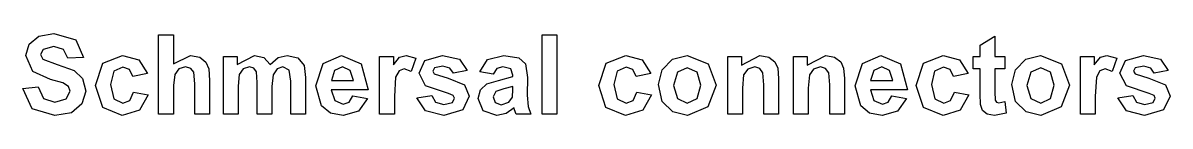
# Model space of a CAD drawing. Extents: x 22 to 299, y 7 to 289.
# Drawn here: x 269.96 to 299.09, y 125.03 to 127.12 of the extents above; entities that cross this region are included whole.
import ezdxf

# ---------------------------------------------------------------- set-up
doc = ezdxf.new("R2010")
doc.units = 0

msp = doc.modelspace()

# ---------------------------------------------------------------- linework, layer by layer
at = {"layer": 'Layer 1'}
for p, q in [((270.112972, 126.849045), (270.357587, 127.054373)), ((270.357587, 127.054373), (270.743892, 127.124653)), ((270.743892, 127.124653), (271.29862, 126.95791)), ((273.402183, 125.07), (273.402183, 127.090202)), ((273.402183, 127.090202), (273.777792, 127.090202)), ((273.777792, 127.090202), (273.777792, 126.34744)), ((283.140981, 125.07), (283.140981, 127.090202)), ((283.140981, 127.090202), (283.516592, 127.090202)), ((283.516592, 127.090202), (283.516592, 125.07)), ((294.264596, 126.824241), (294.641544, 127.050239)), ((294.641544, 127.050239), (294.641544, 126.533475)), ((270.02876, 126.561036), (270.112972, 126.849045)), ((270.739881, 126.787034), (270.469869, 126.713998)), ((270.989843, 126.718132), (270.739881, 126.787034)), ((271.29862, 126.95791), (271.495114, 126.512804)), ((294.264596, 126.533475), (294.264596, 126.824241)), ((270.209214, 126.154515), (270.02876, 126.561036)), ((270.469869, 126.713998), (270.407045, 126.588596)), ((270.407045, 126.588596), (270.465859, 126.465951)), ((270.465859, 126.465951), (270.82944, 126.330903)), ((271.099452, 126.49489), (270.989843, 126.718132)), ((271.495114, 126.512804), (271.099452, 126.49489)), ((271.984365, 126.363976), (272.486962, 126.566548)), ((272.486962, 126.566548), (272.898664, 126.450793)), ((272.898664, 126.450793), (273.119218, 126.100771)), ((273.777792, 126.34744), (274.212217, 126.566548)), ((274.212217, 126.566548), (274.446139, 126.516938)), ((274.446139, 126.516938), (274.602532, 126.390159)), ((275.048088, 125.07), (275.048089, 126.533475)), ((275.048089, 126.533475), (275.394293, 126.533475)), ((275.394293, 126.33366), (275.836739, 126.566548)), ((275.394293, 126.533475), (275.394293, 126.33366)), ((275.836739, 126.566548), (276.073334, 126.50867)), ((276.073334, 126.50867), (276.237747, 126.33366)), ((276.237747, 126.33366), (276.439588, 126.50867)), ((276.439588, 126.50867), (276.670836, 126.566548)), ((276.670836, 126.566548), (276.935501, 126.500402)), ((276.935501, 126.500402), (277.097241, 126.308855)), ((277.584696, 126.359842), (278.051202, 126.566548)), ((278.051202, 126.566548), (278.551126, 126.350196)), ((279.015878, 125.07), (279.015878, 126.533475)), ((279.015878, 126.533475), (279.364756, 126.533475)), ((279.364756, 126.533475), (279.364756, 126.325391)), ((279.364756, 126.325391), (279.525159, 126.519695)), ((279.525159, 126.519695), (279.688236, 126.566548)), ((279.688236, 126.566548), (279.935524, 126.493512)), ((279.935524, 126.493512), (279.819232, 126.155893)), ((280.016625, 126.117308), (280.162325, 126.437012)), ((280.162325, 126.437012), (280.614127, 126.566548)), ((280.614127, 126.566548), (281.047216, 126.468707)), ((281.047216, 126.468707), (281.242373, 126.179319)), ((281.558752, 126.150381), (281.756583, 126.464573)), ((281.756583, 126.464573), (282.173631, 126.566548)), ((282.173631, 126.566548), (282.547906, 126.504536)), ((282.547906, 126.504536), (282.720339, 126.348818)), ((284.765984, 126.363976), (285.268581, 126.566548)), ((285.268581, 126.566548), (285.680283, 126.450793)), ((285.680283, 126.450793), (285.900837, 126.100771)), ((286.190482, 126.195856), (286.451138, 126.471463)), ((286.451138, 126.471463), (286.829422, 126.566548)), ((286.829422, 126.566548), (287.357417, 126.350196)), ((287.855107, 125.07), (287.855107, 126.533475)), ((287.855107, 126.533475), (288.203984, 126.533475)), ((288.203984, 126.318501), (288.671827, 126.566548)), ((288.203984, 126.533475), (288.203984, 126.318501)), ((288.671827, 126.566548), (288.899065, 126.519695)), ((288.899065, 126.519695), (289.054121, 126.402561)), ((289.527749, 125.07), (289.527749, 126.533475)), ((289.527749, 126.533475), (289.876626, 126.533475)), ((289.876626, 126.318501), (290.344469, 126.566548)), ((289.876626, 126.533475), (289.876626, 126.318501)), ((290.344469, 126.566548), (290.571707, 126.519695)), ((290.571707, 126.519695), (290.726764, 126.402561)), ((291.277919, 126.359842), (291.744425, 126.566548)), ((291.744425, 126.566548), (292.244348, 126.350196)), ((292.828068, 126.363976), (293.330666, 126.566548)), ((293.330666, 126.566548), (293.742367, 126.450793)), ((293.742367, 126.450793), (293.962922, 126.100771)), ((294.092162, 126.224795), (294.092162, 126.533475)), ((294.092162, 126.533475), (294.264596, 126.533475)), ((294.641544, 126.533475), (294.898191, 126.533475)), ((294.898191, 126.533475), (294.898191, 126.224795)), ((295.164173, 126.195856), (295.424828, 126.471463)), ((295.424828, 126.471463), (295.803112, 126.566548)), ((295.803112, 126.566548), (296.331107, 126.350196)), ((296.815425, 125.07), (296.815425, 126.533475)), ((296.815425, 126.533475), (297.164302, 126.533475)), ((297.164302, 126.533475), (297.164302, 126.325391)), ((297.164302, 126.325391), (297.324706, 126.519695)), ((297.324706, 126.519695), (297.487782, 126.566548)), ((297.487782, 126.566548), (297.735071, 126.493512)), ((297.735071, 126.493512), (297.618778, 126.155893)), ((297.816171, 126.117308), (297.96187, 126.437012)), ((297.96187, 126.437012), (298.413673, 126.566548)), ((298.413673, 126.566548), (298.846762, 126.468707)), ((298.846762, 126.468707), (299.041919, 126.179319)), ((270.65567, 125.9547), (270.209214, 126.154515)), ((270.82944, 126.330903), (271.255845, 126.184832)), ((271.255845, 126.184832), (271.47239, 125.979504)), ((271.798565, 125.800359), (271.984365, 126.363976)), ((272.267744, 126.161405), (272.184869, 125.82792)), ((272.492309, 126.262002), (272.267744, 126.161405)), ((272.663406, 126.204124), (272.492309, 126.262002)), ((272.748954, 126.03187), (272.663406, 126.204124)), ((273.919484, 126.223417), (273.811212, 126.081479)), ((274.086571, 126.27027), (273.919484, 126.223417)), ((274.221577, 126.233063), (274.086571, 126.27027)), ((274.297769, 126.135222), (274.221577, 126.233063)), ((274.602532, 126.390159), (274.674713, 126.219283)), ((274.674713, 126.219283), (274.694765, 125.928517)), ((275.553358, 126.222038), (275.453106, 126.082857)), ((275.709752, 126.27027), (275.553358, 126.222038)), ((275.82337, 126.239953), (275.709752, 126.27027)), ((275.886195, 126.147625), (275.82337, 126.239953)), ((275.906247, 125.872017), (275.886195, 126.147625)), ((276.412854, 126.220661), (276.312602, 126.074589)), ((276.561227, 126.27027), (276.412854, 126.220661)), ((276.72163, 126.187588), (276.561227, 126.27027)), ((276.760394, 125.906468), (276.72163, 126.187588)), ((277.097241, 126.308855), (277.136006, 126.005687)), ((277.400232, 125.790713), (277.584696, 126.359842)), ((277.870751, 126.177941), (277.791885, 125.927139)), ((278.073928, 126.27027), (277.870751, 126.177941)), ((278.269085, 126.182076), (278.073928, 126.27027)), ((278.353297, 125.927139), (278.269085, 126.182076)), ((278.551126, 126.350196), (278.726233, 125.690116)), ((279.509119, 126.173807), (279.422233, 126.012577)), ((279.642788, 126.219283), (279.509119, 126.173807)), ((279.819232, 126.155893), (279.642788, 126.219283)), ((280.408276, 126.245465), (280.365502, 126.166917)), ((280.365502, 126.166917), (280.40293, 126.096637)), ((280.620811, 126.288184), (280.408276, 126.245465)), ((280.801264, 126.242709), (280.620811, 126.288184)), ((280.88815, 126.111796), (280.801264, 126.242709)), ((281.242373, 126.179319), (280.88815, 126.111796)), ((281.899609, 126.086991), (281.558752, 126.150381)), ((281.990505, 126.228929), (281.89961, 126.086991)), ((282.146898, 126.27027), (281.990505, 126.228929)), ((282.348739, 126.222039), (282.146898, 126.27027)), ((282.402206, 126.063564), (282.348739, 126.222039)), ((282.720339, 126.348818), (282.771133, 126.002931)), ((284.580183, 125.800359), (284.765984, 126.363976)), ((285.049363, 126.161405), (284.966488, 125.82792)), ((285.273928, 126.262002), (285.049363, 126.161405)), ((285.445024, 126.204124), (285.273928, 126.262002)), ((285.530573, 126.03187), (285.445024, 126.204124)), ((286.098251, 125.822408), (286.190482, 126.195856)), ((286.830759, 126.250977), (286.583471, 126.135222)), ((287.076711, 126.135222), (286.830759, 126.250977)), ((287.357417, 126.350196), (287.563268, 125.805872)), ((288.365723, 126.215148), (288.258788, 126.069077)), ((288.54083, 126.27027), (288.365723, 126.215148)), ((288.67049, 126.231685), (288.54083, 126.27027)), ((288.749355, 126.12282), (288.67049, 126.231685)), ((289.054121, 126.402561), (289.127639, 126.239953)), ((289.127639, 126.239953), (289.149028, 125.979504)), ((290.038366, 126.215148), (289.931431, 126.069077)), ((290.213473, 126.27027), (290.038366, 126.215148)), ((290.343133, 126.231685), (290.213473, 126.27027)), ((290.421997, 126.12282), (290.343133, 126.231685)), ((290.726764, 126.402561), (290.800282, 126.239953)), ((290.800282, 126.239953), (290.821671, 125.979504)), ((291.093455, 125.790713), (291.277919, 126.359842)), ((291.563973, 126.177941), (291.485108, 125.927139)), ((291.767151, 126.27027), (291.563973, 126.177941)), ((291.962308, 126.182076), (291.767151, 126.27027)), ((292.04652, 125.927139), (291.962308, 126.182076)), ((292.244348, 126.350196), (292.419455, 125.690116)), ((292.642268, 125.800359), (292.828068, 126.363976)), ((293.111448, 126.161405), (293.028572, 125.82792)), ((293.336012, 126.262002), (293.111448, 126.161405)), ((293.507109, 126.204124), (293.336012, 126.262002)), ((293.592658, 126.03187), (293.507109, 126.204124)), ((294.264599, 126.224795), (294.092162, 126.224795)), ((294.264599, 125.586764), (294.264599, 126.224795)), ((294.898191, 126.224795), (294.641545, 126.224795)), ((294.641545, 126.224795), (294.641545, 125.634995)), ((295.071941, 125.822408), (295.164173, 126.195856)), ((295.804449, 126.250977), (295.557161, 126.135222)), ((296.050401, 126.135222), (295.804449, 126.250977)), ((296.331107, 126.350196), (296.536957, 125.805872)), ((297.308665, 126.173807), (297.22178, 126.012577)), ((297.442334, 126.219283), (297.308665, 126.173807)), ((297.618778, 126.155893), (297.442334, 126.219283)), ((298.207822, 126.245465), (298.165048, 126.166917)), ((298.165048, 126.166917), (298.202475, 126.096637)), ((298.420356, 126.288184), (298.207822, 126.245465)), ((298.60081, 126.242709), (298.420356, 126.288184)), ((298.687695, 126.111796), (298.60081, 126.242709)), ((299.041919, 126.179319), (298.687695, 126.111796)), ((270.972466, 125.866505), (270.65567, 125.9547)), ((271.114156, 125.778311), (270.972466, 125.866505)), ((271.47239, 125.979504), (271.551255, 125.658422)), ((273.119218, 126.100771), (272.748954, 126.03187)), ((273.119218, 126.100771), (273.119218, 126.100771)), ((273.811212, 126.081479), (273.777794, 125.803115)), ((274.319154, 125.843079), (274.297769, 126.135222)), ((274.694765, 125.928517), (274.694765, 125.07)), ((275.453106, 126.082857), (275.423699, 125.781067)), ((275.906247, 125.07), (275.906247, 125.872017)), ((276.312602, 126.074589), (276.281857, 125.772799)), ((276.760394, 125.07), (276.760394, 125.906468)), ((277.136006, 126.005687), (277.136006, 125.07)), ((277.791885, 125.927139), (278.353297, 125.927139)), ((279.422233, 126.012577), (279.391489, 125.521996)), ((280.185048, 125.787957), (280.016625, 126.117308)), ((280.40293, 126.096637), (280.753143, 125.987772)), ((280.753143, 125.987772), (281.172865, 125.815518)), ((281.737869, 125.838944), (282.037289, 125.929895)), ((281.89961, 126.086991), (281.899609, 126.086991)), ((282.037289, 125.929895), (282.402206, 126.024979)), ((282.402206, 126.024979), (282.402206, 126.063564)), ((282.771133, 126.002931), (282.767122, 125.550935)), ((285.900837, 126.100771), (285.530573, 126.03187)), ((285.900837, 126.100771), (285.900837, 126.100771)), ((286.583471, 126.135222), (286.483219, 125.801737)), ((287.176963, 125.804494), (287.076711, 126.135222)), ((288.258788, 126.069077), (288.230717, 125.732836)), ((288.773414, 125.816896), (288.749355, 126.12282)), ((289.149028, 125.979504), (289.149025, 125.07)), ((289.931431, 126.069077), (289.90336, 125.732836)), ((290.446057, 125.816896), (290.421997, 126.12282)), ((290.821671, 125.979504), (290.821668, 125.07)), ((291.485108, 125.927139), (292.04652, 125.927139)), ((293.962922, 126.100771), (293.592658, 126.03187)), ((293.962922, 126.100771), (293.962922, 126.100771)), ((295.557161, 126.135222), (295.456909, 125.801737)), ((296.150653, 125.804494), (296.050401, 126.135222)), ((297.22178, 126.012577), (297.191036, 125.521996)), ((297.984594, 125.787957), (297.816171, 126.117308)), ((298.202475, 126.096637), (298.552689, 125.987772)), ((298.552689, 125.987772), (298.972411, 125.815518)), ((269.957915, 125.727323), (270.342883, 125.765908)), ((270.195847, 125.21056), (269.957915, 125.727323)), ((269.957915, 125.727323), (269.957915, 125.727323)), ((270.342883, 125.765908), (270.483236, 125.472387)), ((271.058015, 125.461362), (271.155593, 125.657044)), ((271.155593, 125.657044), (271.114156, 125.778311)), ((271.551255, 125.658422), (271.457686, 125.333205)), ((271.983028, 125.239499), (271.798565, 125.800359)), ((272.184869, 125.82792), (272.269081, 125.459984)), ((272.672763, 125.414509), (272.769004, 125.630861)), ((272.769004, 125.630861), (273.137932, 125.566093)), ((273.137932, 125.566093), (272.917378, 125.170597)), ((273.777794, 125.803115), (273.777794, 125.07)), ((274.319154, 125.07), (274.319154, 125.843079)), ((275.423699, 125.781067), (275.423699, 125.07)), ((276.281857, 125.772799), (276.281857, 125.07)), ((277.540585, 125.286352), (277.400232, 125.790713)), ((278.726233, 125.690116), (277.7852, 125.690116)), ((277.7852, 125.690116), (277.876095, 125.421399)), ((280.761164, 125.599166), (280.185048, 125.787957)), ((280.886813, 125.548179), (280.761164, 125.599166)), ((281.172865, 125.815518), (281.290494, 125.527508)), ((281.519988, 125.469631), (281.577466, 125.690116)), ((281.577466, 125.690116), (281.737869, 125.838944)), ((281.969117, 125.646019), (281.895599, 125.509594)), ((282.173631, 125.713543), (281.969117, 125.646019)), ((282.402206, 125.772799), (282.173631, 125.713543)), ((282.387502, 125.506838), (282.402206, 125.695629)), ((282.402206, 125.695629), (282.402206, 125.772799)), ((284.764647, 125.239499), (284.580183, 125.800359)), ((284.966488, 125.82792), (285.050699, 125.459984)), ((285.454381, 125.414509), (285.550623, 125.630861)), ((285.550623, 125.630861), (285.919551, 125.566093)), ((285.919551, 125.566093), (285.698996, 125.170597)), ((286.190482, 125.393839), (286.098251, 125.822408)), ((286.098251, 125.822408), (286.098251, 125.822408)), ((286.483219, 125.801737), (286.583471, 125.468253)), ((286.483219, 125.801737), (286.483219, 125.801737)), ((287.076711, 125.468253), (287.176963, 125.804494)), ((287.563268, 125.805872), (287.354743, 125.254657)), ((288.230717, 125.732836), (288.230717, 125.07)), ((288.773414, 125.07), (288.773414, 125.816896)), ((289.90336, 125.732836), (289.90336, 125.07)), ((290.446057, 125.07), (290.446057, 125.816896)), ((291.233808, 125.286352), (291.093455, 125.790713)), ((292.419455, 125.690116), (291.478423, 125.690116)), ((291.478423, 125.690116), (291.569318, 125.421399)), ((292.826732, 125.239499), (292.642268, 125.800359)), ((293.028572, 125.82792), (293.112784, 125.459984)), ((293.516466, 125.414509), (293.612708, 125.630861)), ((293.612708, 125.630861), (293.981635, 125.566093)), ((293.981635, 125.566093), (293.761081, 125.170597)), ((294.276628, 125.313912), (294.264599, 125.586764)), ((294.641545, 125.634995), (294.648227, 125.425533)), ((295.164173, 125.393839), (295.071941, 125.822408)), ((295.071941, 125.822408), (295.071941, 125.822408)), ((295.456909, 125.801737), (295.557161, 125.468253)), ((295.456909, 125.801737), (295.456909, 125.801737)), ((296.050401, 125.468253), (296.150653, 125.804494)), ((296.536957, 125.805872), (296.328433, 125.254657)), ((298.560709, 125.599166), (297.984594, 125.787957)), ((298.686358, 125.548179), (298.560709, 125.599166)), ((298.972411, 125.815518), (299.09004, 125.527508)), ((270.483236, 125.472387), (270.770625, 125.37868)), ((270.770625, 125.37868), (271.058015, 125.461362)), ((271.457686, 125.333205), (271.193021, 125.107207)), ((272.269081, 125.459984), (272.497656, 125.352498)), ((272.497656, 125.352498), (272.672763, 125.414509)), ((277.766487, 125.099283), (277.540585, 125.286352)), ((277.876095, 125.421399), (278.09264, 125.326315)), ((278.09264, 125.326315), (278.241013, 125.375924)), ((278.241013, 125.375924), (278.331908, 125.535776)), ((278.331908, 125.535776), (278.706183, 125.471009)), ((278.331908, 125.535776), (278.331908, 125.535776)), ((278.706183, 125.471009), (278.477608, 125.14717)), ((279.391489, 125.521996), (279.39149, 125.07)), ((279.964493, 125.487545), (280.341441, 125.546801)), ((279.964494, 125.487545), (279.964493, 125.487545)), ((280.185048, 125.158194), (279.964494, 125.487545)), ((280.341441, 125.546801), (280.439019, 125.374546)), ((280.439019, 125.374546), (280.64487, 125.316669)), ((280.64487, 125.316669), (280.864088, 125.37179)), ((280.864088, 125.37179), (280.913546, 125.475143)), ((280.913546, 125.475143), (280.886813, 125.548179)), ((281.290494, 125.527508), (281.127418, 125.181621)), ((281.645638, 125.159572), (281.519988, 125.469631)), ((281.895599, 125.509594), (281.954413, 125.369034)), ((281.954413, 125.369034), (282.104123, 125.309778)), ((282.104123, 125.309778), (282.297944, 125.37868)), ((282.297944, 125.37868), (282.387502, 125.506838)), ((282.767122, 125.550935), (282.7845, 125.265681)), ((285.050699, 125.459984), (285.279274, 125.352498)), ((285.279274, 125.352498), (285.454381, 125.414509)), ((286.459158, 125.127878), (286.190482, 125.393839)), ((286.583471, 125.468253), (286.830759, 125.352498)), ((286.830759, 125.352498), (287.076711, 125.468253)), ((291.459709, 125.099283), (291.233808, 125.286352)), ((291.569318, 125.421399), (291.785863, 125.326315)), ((291.785863, 125.326315), (291.934236, 125.375924)), ((291.934236, 125.375924), (292.025131, 125.535776)), ((292.025131, 125.535776), (292.399405, 125.471009)), ((292.025131, 125.535776), (292.025131, 125.535776)), ((292.399405, 125.471009), (292.17083, 125.14717)), ((293.112784, 125.459984), (293.341359, 125.352498)), ((293.341359, 125.352498), (293.516466, 125.414509)), ((294.328759, 125.162328), (294.276628, 125.313912)), ((294.648227, 125.425533), (294.681646, 125.377302)), ((294.681646, 125.377302), (294.745807, 125.35801)), ((294.745807, 125.35801), (294.896853, 125.395217)), ((294.896853, 125.395217), (294.928935, 125.094805)), ((295.432848, 125.127878), (295.164173, 125.393839)), ((295.557161, 125.468253), (295.804449, 125.352498)), ((295.804449, 125.352498), (296.050401, 125.468253)), ((297.191036, 125.521996), (297.191036, 125.07)), ((297.764039, 125.487545), (298.140987, 125.546801)), ((297.76404, 125.487545), (297.764039, 125.487545)), ((297.984594, 125.158194), (297.76404, 125.487545)), ((298.140987, 125.546801), (298.238565, 125.374546)), ((298.238565, 125.374546), (298.444416, 125.316669)), ((298.444416, 125.316669), (298.663634, 125.37179)), ((298.663634, 125.37179), (298.713092, 125.475143)), ((298.713092, 125.475143), (298.686358, 125.548179)), ((299.09004, 125.527508), (298.926964, 125.181621)), ((270.766615, 125.034171), (270.195847, 125.21056)), ((271.193021, 125.107207), (270.766615, 125.034171)), ((272.480279, 125.036927), (271.983028, 125.239499)), ((272.917378, 125.170597), (272.480279, 125.036927)), ((273.777794, 125.07), (273.402183, 125.07)), ((274.694765, 125.07), (274.319154, 125.07)), ((275.423699, 125.07), (275.048088, 125.07)), ((276.281857, 125.07), (275.906247, 125.07)), ((277.136006, 125.07), (276.760394, 125.07)), ((278.08863, 125.036927), (277.766487, 125.099283)), ((278.477608, 125.14717), (278.08863, 125.036927)), ((279.39149, 125.07), (279.015878, 125.07)), ((280.644871, 125.036927), (280.185048, 125.158194)), ((281.127418, 125.181621), (280.644871, 125.036927)), ((281.991841, 125.036927), (281.645638, 125.159572)), ((282.225763, 125.085158), (281.991841, 125.036927)), ((282.431614, 125.229852), (282.225763, 125.085158)), ((282.44498, 125.184377), (282.431614, 125.229852)), ((282.481071, 125.07), (282.44498, 125.184377)), ((282.852672, 125.07), (282.481071, 125.07)), ((282.7845, 125.265681), (282.852672, 125.07)), ((283.516592, 125.07), (283.140981, 125.07)), ((285.261897, 125.036927), (284.764647, 125.239499)), ((285.698996, 125.170597), (285.261897, 125.036927)), ((286.832096, 125.036927), (286.459158, 125.127878)), ((287.354743, 125.254657), (286.832096, 125.036927)), ((288.230717, 125.07), (287.855107, 125.07)), ((289.149025, 125.07), (288.773414, 125.07)), ((289.90336, 125.07), (289.527749, 125.07)), ((290.821668, 125.07), (290.446057, 125.07)), ((291.781852, 125.036927), (291.459709, 125.099283)), ((292.17083, 125.14717), (291.781852, 125.036927)), ((293.323982, 125.036927), (292.826732, 125.239499)), ((293.761081, 125.170597), (293.323982, 125.036927)), ((294.449062, 125.071378), (294.328759, 125.162328)), ((294.632189, 125.036927), (294.449062, 125.071378)), ((294.928935, 125.094805), (294.632189, 125.036927)), ((295.805786, 125.036927), (295.432848, 125.127878)), ((296.328433, 125.254657), (295.805786, 125.036927)), ((297.191036, 125.07), (296.815425, 125.07)), ((298.444417, 125.036927), (297.984594, 125.158194)), ((298.926964, 125.181621), (298.444417, 125.036927))]:
    msp.add_line(p, q, dxfattribs=at)

doc.saveas('drawing.dxf')
